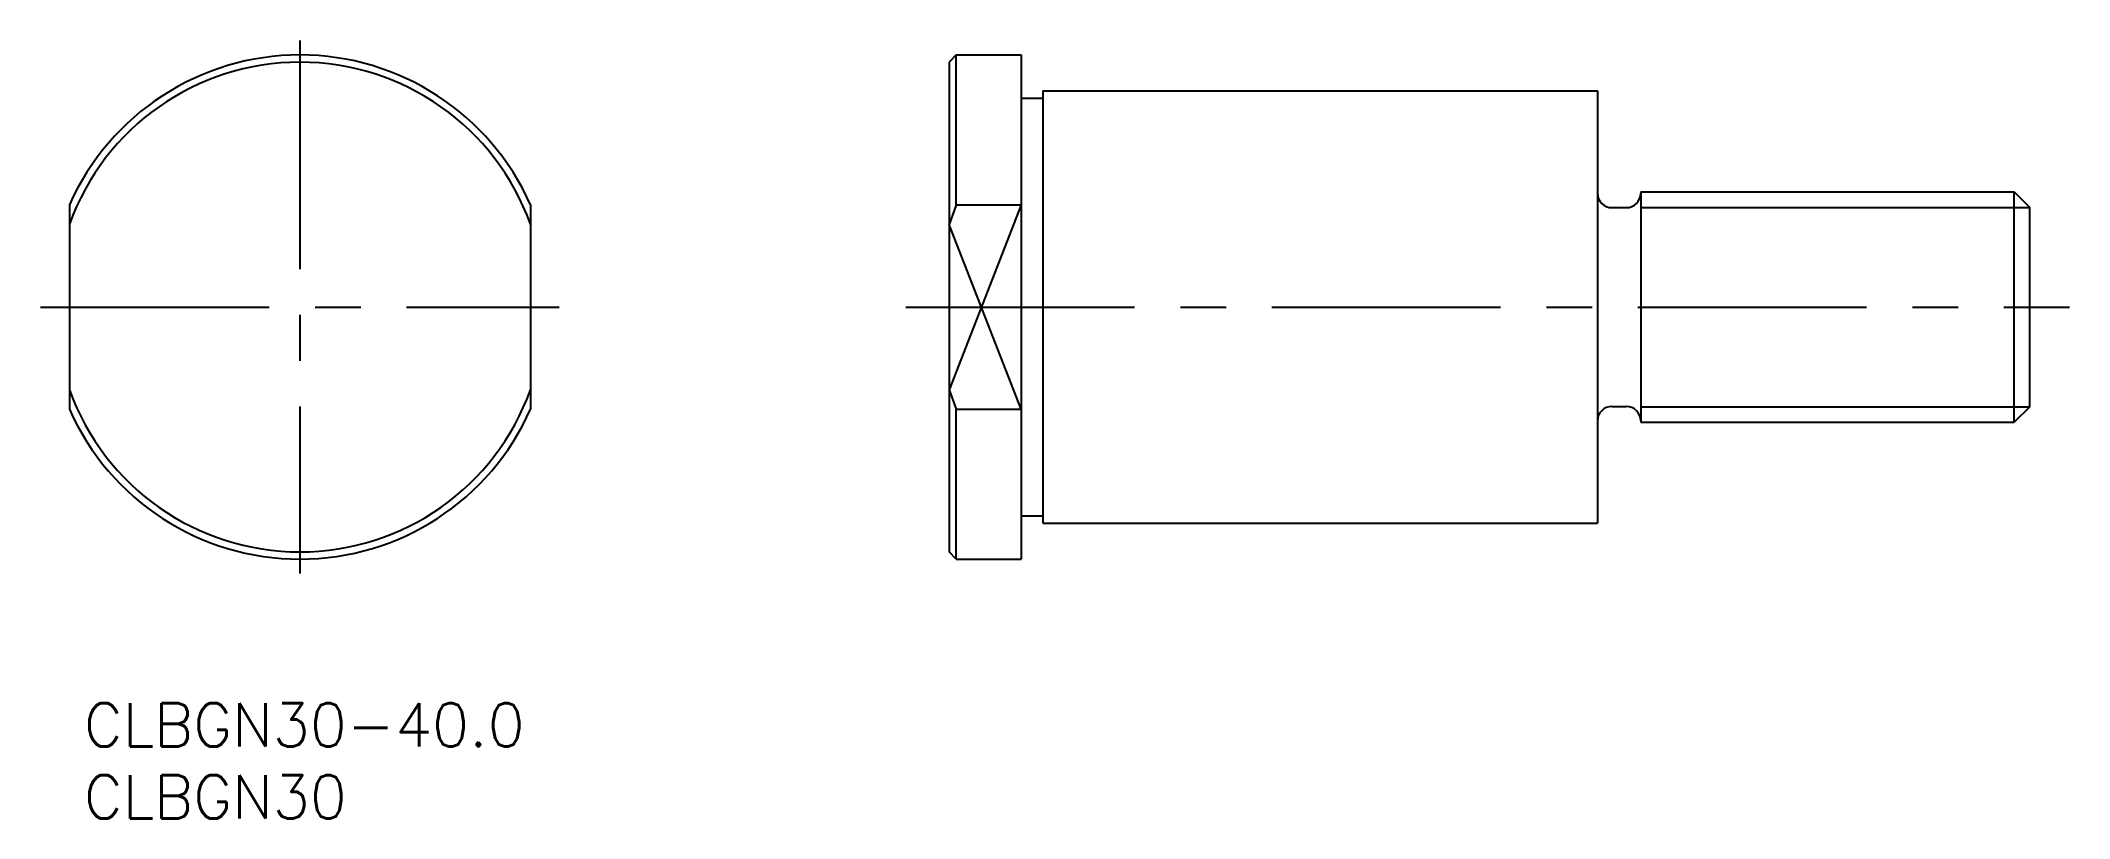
# Model space of a CAD drawing. Extents: x -3 to 138, y -8 to 46.
import ezdxf

# ---------------------------------------------------------------- set-up
doc = ezdxf.new("R2010")
doc.units = 0
doc.header["$LTSCALE"] = 0.5
doc.linetypes.add('CENTER', pattern=[50.8, 31.75, -6.35, 6.35, -6.35])
for name, color, linetype in [('MSM_CENTER', 1, 'CENTER'), ('MSM_CONTINUOUS', 7, 'CONTINUOUS'), ('MSM_NARROW', 5, 'CONTINUOUS'), ('MSM_PART_NUMBER', 7, 'CONTINUOUS')]:
    doc.layers.add(name, color=color, linetype=linetype)
doc.styles.get("Standard").update_dxf_attribs({"font": 'txt.shx', "height": 3, "bigfont": 'bigfont.shx'})

# ---------------------------------------------------------------- blocks, each defined once
blk = doc.blocks.new('*U10')
at = {"layer": 'MSM_PART_NUMBER'}
blk.add_text('CLBGN30-40.0', height=3, dxfattribs=at).set_placement((0, -3))
blk = doc.blocks.new('*U11')
at = {"layer": 'MSM_PART_NUMBER'}
blk.add_text('CLBGN30', height=3, dxfattribs=at).set_placement((0, -8))

msp = doc.modelspace()

# ---------------------------------------------------------------- linework, layer by layer
at = {"layer": 'MSM_CENTER'}
for p, q in [((15, 46), (15, 9)), ((-3, 27.5), (33, 27.5)), ((57.05, 27.5), (137.8, 27.5))]:
    msp.add_line(p, q, dxfattribs=at)
at = {"layer": 'MSM_CONTINUOUS'}
for p, q in [((60.55, 45), (60.05, 44.5)), ((60.05, 44.5), (60.05, 10.5)), ((60.55, 34.59), (60.55, 45)), ((60.55, 45), (65.05, 45)), ((65.05, 45), (65.05, 10)), ((66.55, 42.5), (66.55, 12.5)), ((66.55, 42.5), (105.05, 42.5)), ((105.05, 42.5), (105.05, 12.5)), ((65.05, 42), (66.55, 42)), ((108.05, 35.5), (108.05, 19.5)), ((108.05, 35.5), (133.97, 35.5)), ((133.97, 19.5), (133.97, 35.5)), ((133.97, 35.5), (135.05, 34.42)), ((-1, 34.59), (-1, 20.41)), ((31, 34.59), (31, 20.41)), ((60.55, 34.59), (60.05, 33.24)), ((60.55, 34.59), (65.05, 34.59)), ((106.05, 34.4), (107.05, 34.4)), ((135.05, 20.58), (135.05, 34.42)), ((60.05, 21.76), (60.55, 20.41)), ((60.55, 10), (60.55, 20.41)), ((60.55, 20.41), (65.05, 20.41)), ((106.05, 20.6), (107.05, 20.6)), ((135.05, 20.58), (133.97, 19.5)), ((108.05, 19.5), (133.97, 19.5)), ((65.05, 13), (66.55, 13)), ((66.55, 12.5), (105.05, 12.5)), ((60.55, 10), (60.05, 10.5)), ((60.55, 10), (65.05, 10))]:
    msp.add_line(p, q, dxfattribs=at)
for centre, radius, start, end in [((15, 27.5), 17.5, 23.8955, 156.1045), ((15, 27.5), 17, 19.7499, 160.2501), ((106.05, 35.4), 1, 180, 270), ((107.05, 35.4), 1, 270, 0), ((15, 27.5), 17, 199.7499, 340.2501), ((15, 27.5), 17.5, 203.8955, 336.1045), ((106.05, 19.6), 1, 90, 180), ((107.05, 19.6), 1, 0, 90)]:
    msp.add_arc(centre, radius, start, end, dxfattribs=at)
at = {"layer": 'MSM_NARROW'}
for p, q in [((65.05, 34.59), (60.05, 21.76)), ((108.05, 34.42), (135.05, 34.42)), ((65.05, 20.41), (60.05, 33.24)), ((108.05, 20.58), (135.05, 20.58))]:
    msp.add_line(p, q, dxfattribs=at)

# ---------------------------------------------------------------- block references
at = {"layer": 'MSM_CONTINUOUS'}
for name in ['*U10', '*U11']:
    msp.add_blockref(name, (0, 0), dxfattribs=at)

doc.saveas('drawing.dxf')
